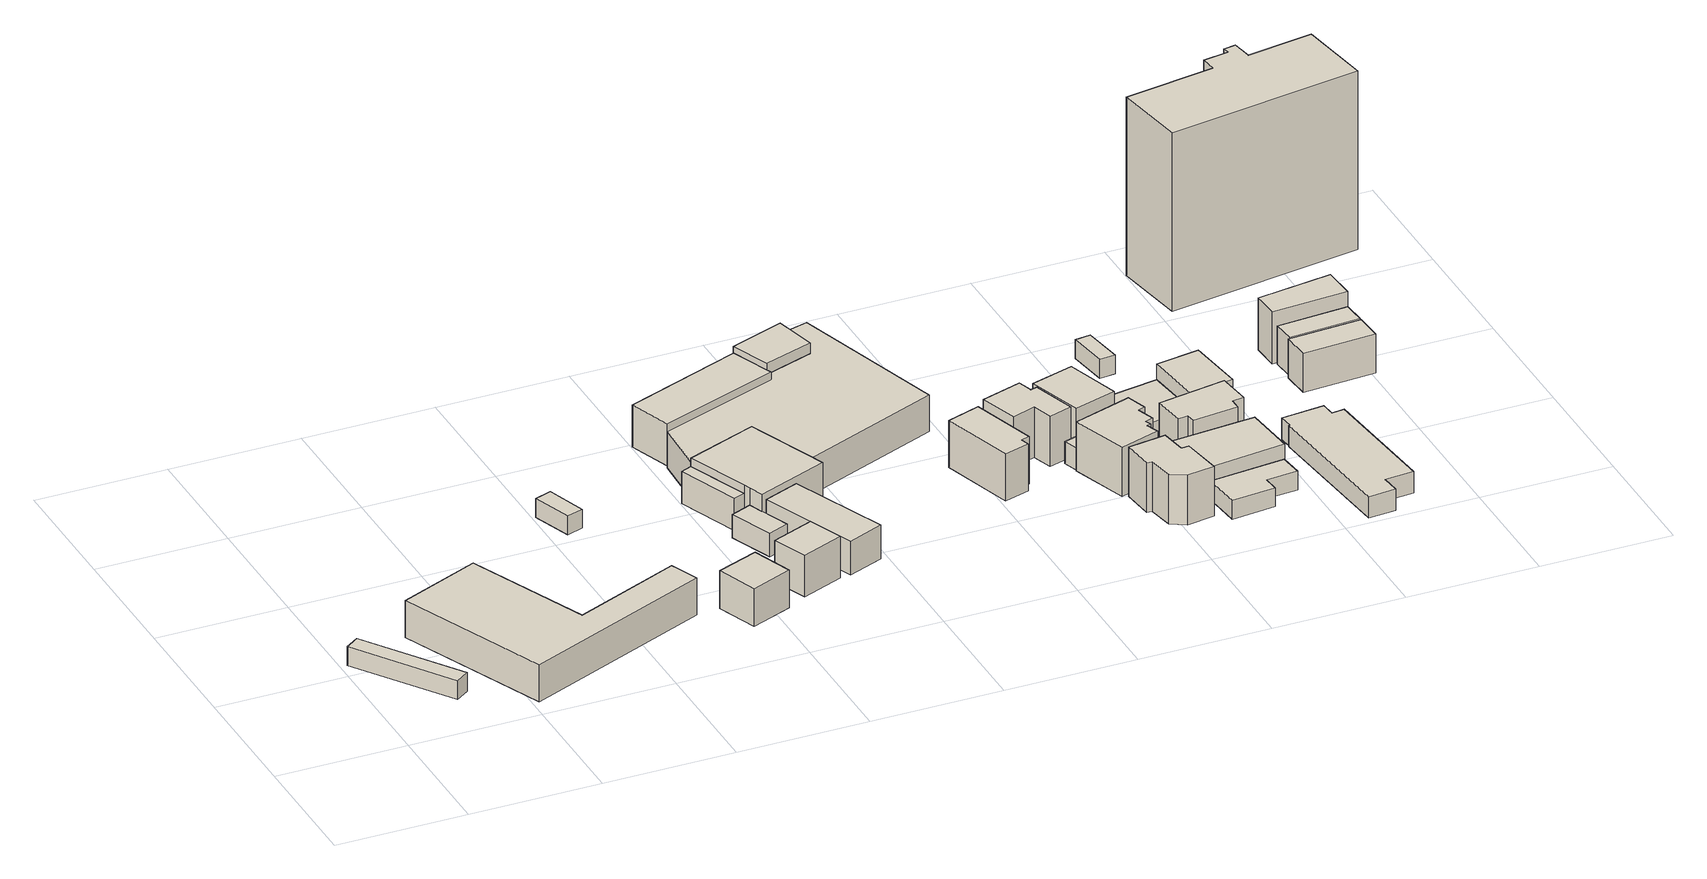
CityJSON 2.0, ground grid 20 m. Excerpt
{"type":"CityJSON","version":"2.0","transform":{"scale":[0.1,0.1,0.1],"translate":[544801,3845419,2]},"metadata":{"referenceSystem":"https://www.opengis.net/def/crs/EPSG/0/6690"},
"CityObjects":{
"building1":{"type":"Building","attributes":{"class":"3003","BuildingDetailAttribute.specifiedBuildingCoverageRate":0.6,"BuildingDetailAttribute.surveyYear":2017,"BuildingRiverFloodingRiskAttribute.description":"6","BuildingRiverFloodingRiskAttribute.rank":"2","BuildingRiverFloodingRiskAttribute.depth":0.815,"BuildingRiverFloodingRiskAttribute.adminType":"2","BuildingRiverFloodingRiskAttribute.scale":"1","BuildingRiverFloodingRiskAttribute.duration":7.78,"BuildingHighTideRiskAttribute.description":"1","BuildingHighTideRiskAttribute.rank":"2","BuildingHighTideRiskAttribute.depth":1.85,"BuildingIDAttribute.prefecture":"27","BuildingIDAttribute.city":"27123"},"geometry":[{"type":"Solid","lod":"1","boundaries":[[[[0,1,2,3]],[[2,4,5,3]],[[1,6,4,2]],[[0,7,6,1]],[[3,5,7,0]],[[4,6,7,5]]]]}]},
"building2":{"type":"Building","attributes":{"計測周辺長":113.03,"1/2500図郭":4,"区名":"淀川区","町丁目名称":"十八条２丁目","街区番号":18,"class":"3003","usage":"431","measuredHeight":6,"storeysAboveGround":1,"BuildingDetailAttribute.buildingRoofEdgeArea":423.99,"BuildingDetailAttribute.buildingStructureType":"610","BuildingDetailAttribute.buildingStructureOrgType":"2","BuildingDetailAttribute.detailedUsage":"1740","BuildingDetailAttribute.specifiedBuildingCoverageRate":0.6,"BuildingDetailAttribute.surveyYear":2017,"BuildingRiverFloodingRiskAttribute.description":"6","BuildingRiverFloodingRiskAttribute.rank":"2","BuildingRiverFloodingRiskAttribute.depth":1.42,"BuildingRiverFloodingRiskAttribute.adminType":"2","BuildingRiverFloodingRiskAttribute.scale":"1","BuildingRiverFloodingRiskAttribute.duration":18.07,"BuildingHighTideRiskAttribute.description":"1","BuildingHighTideRiskAttribute.rank":"2","BuildingHighTideRiskAttribute.depth":1.68,"BuildingIDAttribute.prefecture":"27","BuildingIDAttribute.city":"27123"},"geometry":[{"type":"Solid","lod":"1","boundaries":[[[[8,9,10,11,12,13]],[[12,14,15,13]],[[11,16,14,12]],[[10,17,16,11]],[[9,18,17,10]],[[8,19,18,9]],[[13,15,19,8]],[[14,16,17,18,19,15]]]]}]},
"building3":{"type":"Building","attributes":{"class":"3001","BuildingDetailAttribute.specifiedBuildingCoverageRate":0.6,"BuildingDetailAttribute.surveyYear":2017,"BuildingRiverFloodingRiskAttribute.description":"6","BuildingRiverFloodingRiskAttribute.rank":"2","BuildingRiverFloodingRiskAttribute.depth":1.76,"BuildingRiverFloodingRiskAttribute.adminType":"2","BuildingRiverFloodingRiskAttribute.scale":"1","BuildingRiverFloodingRiskAttribute.duration":17.72,"BuildingHighTideRiskAttribute.description":"1","BuildingHighTideRiskAttribute.rank":"2","BuildingHighTideRiskAttribute.depth":2.42,"BuildingIDAttribute.prefecture":"27","BuildingIDAttribute.city":"27123"},"geometry":[{"type":"Solid","lod":"1","boundaries":[[[[20,21,22,23]],[[22,24,25,23]],[[21,26,24,22]],[[20,27,26,21]],[[23,25,27,20]],[[24,26,27,25]]]]}]},
"building4":{"type":"Building","attributes":{"計測周辺長":27.21,"1/2500図郭":4,"区名":"淀川区","町丁目名称":"十八条２丁目","街区番号":18,"class":"3001","usage":"441","measuredHeight":6,"storeysAboveGround":1,"BuildingDetailAttribute.buildingRoofEdgeArea":46.22,"BuildingDetailAttribute.buildingStructureType":"610","BuildingDetailAttribute.buildingStructureOrgType":"2","BuildingDetailAttribute.detailedUsage":"1520","BuildingDetailAttribute.specifiedBuildingCoverageRate":0.6,"BuildingDetailAttribute.surveyYear":2017,"BuildingRiverFloodingRiskAttribute.description":"6","BuildingRiverFloodingRiskAttribute.rank":"2","BuildingRiverFloodingRiskAttribute.depth":1.59,"BuildingRiverFloodingRiskAttribute.adminType":"2","BuildingRiverFloodingRiskAttribute.scale":"1","BuildingRiverFloodingRiskAttribute.duration":20.65,"BuildingHighTideRiskAttribute.description":"1","BuildingHighTideRiskAttribute.rank":"2","BuildingHighTideRiskAttribute.depth":1.84,"BuildingIDAttribute.prefecture":"27","BuildingIDAttribute.city":"27123"},"geometry":[{"type":"Solid","lod":"1","boundaries":[[[[28,29,30,31]],[[30,32,33,31]],[[29,34,32,30]],[[28,35,34,29]],[[31,33,35,28]],[[32,34,35,33]]]]}]},
"building5":{"type":"Building","attributes":{"計測周辺長":25.27,"1/2500図郭":4,"区名":"淀川区","町丁目名称":"十八条２丁目","街区番号":18,"class":"3001","usage":"441","measuredHeight":6.7,"storeysAboveGround":1,"BuildingDetailAttribute.buildingRoofEdgeArea":39.44,"BuildingDetailAttribute.buildingStructureType":"610","BuildingDetailAttribute.buildingStructureOrgType":"2","BuildingDetailAttribute.detailedUsage":"1520","BuildingDetailAttribute.specifiedBuildingCoverageRate":0.6,"BuildingDetailAttribute.surveyYear":2017,"BuildingRiverFloodingRiskAttribute.description":"6","BuildingRiverFloodingRiskAttribute.rank":"2","BuildingRiverFloodingRiskAttribute.depth":1.97,"BuildingRiverFloodingRiskAttribute.adminType":"2","BuildingRiverFloodingRiskAttribute.scale":"1","BuildingRiverFloodingRiskAttribute.duration":20.65,"BuildingHighTideRiskAttribute.description":"1","BuildingHighTideRiskAttribute.rank":"2","BuildingHighTideRiskAttribute.depth":2.27,"BuildingIDAttribute.prefecture":"27","BuildingIDAttribute.city":"27123"},"geometry":[{"type":"Solid","lod":"1","boundaries":[[[[36,37,38,39]],[[38,40,41,39]],[[37,42,40,38]],[[36,43,42,37]],[[39,41,43,36]],[[40,42,43,41]]]]}]},
"building6":{"type":"Building","attributes":{"計測周辺長":21.37,"1/2500図郭":4,"区名":"淀川区","町丁目名称":"十八条２丁目","街区番号":18,"class":"3003","usage":"441","measuredHeight":3.7,"storeysAboveGround":1,"BuildingDetailAttribute.buildingRoofEdgeArea":25.05,"BuildingDetailAttribute.buildingStructureType":"610","BuildingDetailAttribute.buildingStructureOrgType":"2","BuildingDetailAttribute.detailedUsage":"1520","BuildingDetailAttribute.specifiedBuildingCoverageRate":0.6,"BuildingDetailAttribute.surveyYear":2017,"BuildingRiverFloodingRiskAttribute.description":"6","BuildingRiverFloodingRiskAttribute.rank":"2","BuildingRiverFloodingRiskAttribute.depth":2.08,"BuildingRiverFloodingRiskAttribute.adminType":"2","BuildingRiverFloodingRiskAttribute.scale":"1","BuildingRiverFloodingRiskAttribute.duration":20.65,"BuildingHighTideRiskAttribute.description":"1","BuildingHighTideRiskAttribute.rank":"2","BuildingHighTideRiskAttribute.depth":2.26,"BuildingIDAttribute.prefecture":"27","BuildingIDAttribute.city":"27123"},"geometry":[{"type":"Solid","lod":"1","boundaries":[[[[44,45,46,47,48,49]],[[48,50,51,49]],[[47,52,50,48]],[[46,53,52,47]],[[45,54,53,46]],[[44,55,54,45]],[[49,51,55,44]],[[50,52,53,54,55,51]]]]}]},
"building7":{"type":"Building","attributes":{"計測周辺長":24.23,"1/2500図郭":4,"区名":"淀川区","町丁目名称":"十八条２丁目","街区番号":18,"class":"3003","usage":"441","measuredHeight":5.2,"storeysAboveGround":1,"BuildingDetailAttribute.buildingRoofEdgeArea":19.31,"BuildingDetailAttribute.buildingStructureType":"610","BuildingDetailAttribute.buildingStructureOrgType":"2","BuildingDetailAttribute.detailedUsage":"1520","BuildingDetailAttribute.specifiedBuildingCoverageRate":0.6,"BuildingDetailAttribute.surveyYear":2017,"BuildingRiverFloodingRiskAttribute.description":"6","BuildingRiverFloodingRiskAttribute.rank":"2","BuildingRiverFloodingRiskAttribute.depth":2.21,"BuildingRiverFloodingRiskAttribute.adminType":"2","BuildingRiverFloodingRiskAttribute.scale":"1","BuildingRiverFloodingRiskAttribute.duration":20.67,"BuildingHighTideRiskAttribute.description":"1","BuildingHighTideRiskAttribute.rank":"2","BuildingHighTideRiskAttribute.depth":2.28,"BuildingIDAttribute.prefecture":"27","BuildingIDAttribute.city":"27123"},"geometry":[{"type":"Solid","lod":"1","boundaries":[[[[56,57,58,59]],[[58,60,61,59]],[[57,62,60,58]],[[56,63,62,57]],[[59,61,63,56]],[[60,62,63,61]]]]}]},
"building8":{"type":"Building","attributes":{"計測周辺長":43.22,"1/2500図郭":4,"区名":"淀川区","町丁目名称":"十八条２丁目","街区番号":18,"class":"3001","usage":"441","measuredHeight":5.4,"storeysAboveGround":1,"BuildingDetailAttribute.buildingRoofEdgeArea":99.27,"BuildingDetailAttribute.buildingStructureType":"610","BuildingDetailAttribute.buildingStructureOrgType":"2","BuildingDetailAttribute.detailedUsage":"1520","BuildingDetailAttribute.specifiedBuildingCoverageRate":0.6,"BuildingDetailAttribute.surveyYear":2017,"BuildingRiverFloodingRiskAttribute.description":"6","BuildingRiverFloodingRiskAttribute.rank":"2","BuildingRiverFloodingRiskAttribute.depth":1.89,"BuildingRiverFloodingRiskAttribute.adminType":"2","BuildingRiverFloodingRiskAttribute.scale":"1","BuildingRiverFloodingRiskAttribute.duration":20.65,"BuildingHighTideRiskAttribute.description":"1","BuildingHighTideRiskAttribute.rank":"2","BuildingHighTideRiskAttribute.depth":2.13,"BuildingIDAttribute.prefecture":"27","BuildingIDAttribute.city":"27123"},"geometry":[{"type":"Solid","lod":"1","boundaries":[[[[64,65,66,67]],[[66,68,69,67]],[[65,70,68,66]],[[64,71,70,65]],[[67,69,71,64]],[[68,70,71,69]]]]}]},
"building9":{"type":"Building","attributes":{"計測周辺長":50.74,"1/2500図郭":4,"区名":"淀川区","町丁目名称":"十八条２丁目","街区番号":18,"class":"3001","usage":"441","measuredHeight":6.4,"storeysAboveGround":2,"BuildingDetailAttribute.buildingRoofEdgeArea":160.16,"BuildingDetailAttribute.buildingStructureType":"610","BuildingDetailAttribute.buildingStructureOrgType":"2","BuildingDetailAttribute.detailedUsage":"1520","BuildingDetailAttribute.specifiedBuildingCoverageRate":0.6,"BuildingDetailAttribute.surveyYear":2017,"BuildingRiverFloodingRiskAttribute.description":"6","BuildingRiverFloodingRiskAttribute.rank":"2","BuildingRiverFloodingRiskAttribute.depth":2.14,"BuildingRiverFloodingRiskAttribute.adminType":"2","BuildingRiverFloodingRiskAttribute.scale":"1","BuildingRiverFloodingRiskAttribute.duration":20.67,"BuildingHighTideRiskAttribute.description":"1","BuildingHighTideRiskAttribute.rank":"2","BuildingHighTideRiskAttribute.depth":2.28,"BuildingIDAttribute.prefecture":"27","BuildingIDAttribute.city":"27123"},"geometry":[{"type":"Solid","lod":"1","boundaries":[[[[72,73,74,45,49,59,58]],[[59,75,76,58]],[[49,77,75,59]],[[45,78,77,49]],[[74,79,78,45]],[[73,80,79,74]],[[72,81,80,73]],[[58,76,81,72]],[[75,77,78,79,80,81,76]]]]}]},
"building10":{"type":"Building","attributes":{"計測周辺長":53.09,"1/2500図郭":4,"区名":"淀川区","町丁目名称":"十八条２丁目","街区番号":18,"class":"3001","usage":"441","measuredHeight":6.7,"storeysAboveGround":2,"BuildingDetailAttribute.buildingRoofEdgeArea":138.14,"BuildingDetailAttribute.buildingStructureType":"610","BuildingDetailAttribute.buildingStructureOrgType":"2","BuildingDetailAttribute.detailedUsage":"1520","BuildingDetailAttribute.specifiedBuildingCoverageRate":0.6,"BuildingDetailAttribute.surveyYear":2017,"BuildingRiverFloodingRiskAttribute.description":"6","BuildingRiverFloodingRiskAttribute.rank":"2","BuildingRiverFloodingRiskAttribute.depth":1.61,"BuildingRiverFloodingRiskAttribute.adminType":"2","BuildingRiverFloodingRiskAttribute.scale":"1","BuildingRiverFloodingRiskAttribute.duration":18.15,"BuildingHighTideRiskAttribute.description":"1","BuildingHighTideRiskAttribute.rank":"2","BuildingHighTideRiskAttribute.depth":2.18,"BuildingIDAttribute.prefecture":"27","BuildingIDAttribute.city":"27123"},"geometry":[{"type":"Solid","lod":"1","boundaries":[[[[82,83,84,85,86]],[[85,87,88,86]],[[84,89,87,85]],[[83,90,89,84]],[[82,91,90,83]],[[86,88,91,82]],[[87,89,90,91,88]]]]}]},
"building11":{"type":"Building","attributes":{"計測周辺長":61.05,"1/2500図郭":4,"区名":"淀川区","町丁目名称":"十八条２丁目","街区番号":18,"class":"3001","usage":"441","measuredHeight":5.8,"storeysAboveGround":2,"BuildingDetailAttribute.buildingRoofEdgeArea":232.77,"BuildingDetailAttribute.buildingStructureType":"610","BuildingDetailAttribute.buildingStructureOrgType":"2","BuildingDetailAttribute.detailedUsage":"1520","BuildingDetailAttribute.specifiedBuildingCoverageRate":0.6,"BuildingDetailAttribute.surveyYear":2017,"BuildingRiverFloodingRiskAttribute.description":"6","BuildingRiverFloodingRiskAttribute.rank":"2","BuildingRiverFloodingRiskAttribute.depth":1.81,"BuildingRiverFloodingRiskAttribute.adminType":"2","BuildingRiverFloodingRiskAttribute.scale":"1","BuildingRiverFloodingRiskAttribute.duration":18.57,"BuildingHighTideRiskAttribute.description":"1","BuildingHighTideRiskAttribute.rank":"2","BuildingHighTideRiskAttribute.depth":1.93,"BuildingIDAttribute.prefecture":"27","BuildingIDAttribute.city":"27123"},"geometry":[{"type":"Solid","lod":"1","boundaries":[[[[92,93,73,72,58,94,95,96,97,98]],[[97,99,100,98]],[[96,101,99,97]],[[95,102,101,96]],[[94,103,102,95]],[[58,104,103,94]],[[72,105,104,58]],[[73,106,105,72]],[[93,107,106,73]],[[92,108,107,93]],[[98,100,108,92]],[[99,101,102,103,104,105,106,107,108,100]]]]}]},
"building12":{"type":"Building","attributes":{"計測周辺長":30.24,"1/2500図郭":4,"区名":"淀川区","町丁目名称":"十八条２丁目","街区番号":18,"class":"3001","usage":"441","measuredHeight":7.2,"storeysAboveGround":1,"BuildingDetailAttribute.buildingRoofEdgeArea":55.94,"BuildingDetailAttribute.buildingStructureType":"610","BuildingDetailAttribute.buildingStructureOrgType":"2","BuildingDetailAttribute.detailedUsage":"1520","BuildingDetailAttribute.specifiedBuildingCoverageRate":0.6,"BuildingDetailAttribute.surveyYear":2017,"BuildingRiverFloodingRiskAttribute.description":"6","BuildingRiverFloodingRiskAttribute.rank":"2","BuildingRiverFloodingRiskAttribute.depth":1.78,"BuildingRiverFloodingRiskAttribute.adminType":"2","BuildingRiverFloodingRiskAttribute.scale":"1","BuildingRiverFloodingRiskAttribute.duration":16.92,"BuildingHighTideRiskAttribute.description":"1","BuildingHighTideRiskAttribute.rank":"2","BuildingHighTideRiskAttribute.depth":2.08,"BuildingIDAttribute.prefecture":"27","BuildingIDAttribute.city":"27123"},"geometry":[{"type":"Solid","lod":"1","boundaries":[[[[109,110,111,112]],[[111,113,114,112]],[[110,115,113,111]],[[109,116,115,110]],[[112,114,116,109]],[[113,115,116,114]]]]}]},
"building13":{"type":"Building","attributes":{"計測周辺長":34.28,"1/2500図郭":4,"区名":"淀川区","町丁目名称":"十八条２丁目","街区番号":18,"class":"3001","usage":"411","measuredHeight":7.5,"storeysAboveGround":2,"BuildingDetailAttribute.buildingRoofEdgeArea":66.99,"BuildingDetailAttribute.buildingStructureType":"601","BuildingDetailAttribute.buildingStructureOrgType":"1","BuildingDetailAttribute.detailedUsage":"1110","BuildingDetailAttribute.specifiedBuildingCoverageRate":0.6,"BuildingDetailAttribute.surveyYear":2017,"BuildingRiverFloodingRiskAttribute.description":"6","BuildingRiverFloodingRiskAttribute.rank":"2","BuildingRiverFloodingRiskAttribute.depth":1.35,"BuildingRiverFloodingRiskAttribute.adminType":"2","BuildingRiverFloodingRiskAttribute.scale":"1","BuildingRiverFloodingRiskAttribute.duration":18.67,"BuildingHighTideRiskAttribute.description":"1","BuildingHighTideRiskAttribute.rank":"2","BuildingHighTideRiskAttribute.depth":2.07,"BuildingIDAttribute.prefecture":"27","BuildingIDAttribute.city":"27123"},"geometry":[{"type":"Solid","lod":"1","boundaries":[[[[117,118,119,120,121,122]],[[121,123,124,122]],[[120,125,123,121]],[[119,126,125,120]],[[118,127,126,119]],[[117,128,127,118]],[[122,124,128,117]],[[123,125,126,127,128,124]]]]}]},
"building14":{"type":"Building","attributes":{"class":"3001","measuredHeight":8,"BuildingDetailAttribute.specifiedBuildingCoverageRate":0.6,"BuildingDetailAttribute.surveyYear":2017,"BuildingRiverFloodingRiskAttribute.description":"6","BuildingRiverFloodingRiskAttribute.rank":"2","BuildingRiverFloodingRiskAttribute.depth":1.42,"BuildingRiverFloodingRiskAttribute.adminType":"2","BuildingRiverFloodingRiskAttribute.scale":"1","BuildingRiverFloodingRiskAttribute.duration":18.35,"BuildingHighTideRiskAttribute.description":"1","BuildingHighTideRiskAttribute.rank":"2","BuildingHighTideRiskAttribute.depth":2.2,"BuildingIDAttribute.prefecture":"27","BuildingIDAttribute.city":"27123"},"geometry":[{"type":"Solid","lod":"1","boundaries":[[[[129,130,131,132,133,134,135,136]],[[135,137,138,136]],[[134,139,137,135]],[[133,140,139,134]],[[132,141,140,133]],[[131,142,141,132]],[[130,143,142,131]],[[129,144,143,130]],[[136,138,144,129]],[[137,139,140,141,142,143,144,138]]]]}]},
"building15":{"type":"Building","attributes":{"class":"3001","measuredHeight":7.9,"BuildingDetailAttribute.specifiedBuildingCoverageRate":0.6,"BuildingDetailAttribute.surveyYear":2017,"BuildingRiverFloodingRiskAttribute.description":"6","BuildingRiverFloodingRiskAttribute.rank":"2","BuildingRiverFloodingRiskAttribute.depth":1.64,"BuildingRiverFloodingRiskAttribute.adminType":"2","BuildingRiverFloodingRiskAttribute.scale":"1","BuildingRiverFloodingRiskAttribute.duration":18.85,"BuildingHighTideRiskAttribute.description":"1","BuildingHighTideRiskAttribute.rank":"2","BuildingHighTideRiskAttribute.depth":2.26,"BuildingIDAttribute.prefecture":"27","BuildingIDAttribute.city":"27123"},"geometry":[{"type":"Solid","lod":"1","boundaries":[[[[145,146,147,148,149,150,151,152,153]],[[152,154,155,153]],[[151,156,154,152]],[[150,157,156,151]],[[149,158,157,150]],[[148,159,158,149]],[[147,160,159,148]],[[146,161,160,147]],[[145,162,161,146]],[[153,155,162,145]],[[154,156,157,158,159,160,161,162,155]]]]}]},
"building16":{"type":"Building","attributes":{"class":"3001","measuredHeight":7.8,"BuildingDetailAttribute.specifiedBuildingCoverageRate":0.6,"BuildingDetailAttribute.surveyYear":2017,"BuildingRiverFloodingRiskAttribute.description":"6","BuildingRiverFloodingRiskAttribute.rank":"2","BuildingRiverFloodingRiskAttribute.depth":1.5,"BuildingRiverFloodingRiskAttribute.adminType":"2","BuildingRiverFloodingRiskAttribute.scale":"1","BuildingRiverFloodingRiskAttribute.duration":18.85,"BuildingHighTideRiskAttribute.description":"1","BuildingHighTideRiskAttribute.rank":"2","BuildingHighTideRiskAttribute.depth":2.1,"BuildingIDAttribute.prefecture":"27","BuildingIDAttribute.city":"27123"},"geometry":[{"type":"Solid","lod":"1","boundaries":[[[[163,164,165,166,167,168,169,170,171,172]],[[171,173,174,172]],[[170,175,173,171]],[[169,176,175,170]],[[168,177,176,169]],[[167,178,177,168]],[[166,179,178,167]],[[165,180,179,166]],[[164,181,180,165]],[[163,182,181,164]],[[172,174,182,163]],[[173,175,176,177,178,179,180,181,182,174]]]]}]},
"building17":{"type":"Building","attributes":{"class":"3003","measuredHeight":3.5,"BuildingDetailAttribute.specifiedBuildingCoverageRate":0.6,"BuildingDetailAttribute.surveyYear":2017,"BuildingRiverFloodingRiskAttribute.description":"6","BuildingRiverFloodingRiskAttribute.rank":"2","BuildingRiverFloodingRiskAttribute.depth":1.45,"BuildingRiverFloodingRiskAttribute.adminType":"2","BuildingRiverFloodingRiskAttribute.scale":"1","BuildingRiverFloodingRiskAttribute.duration":18.85,"BuildingHighTideRiskAttribute.description":"1","BuildingHighTideRiskAttribute.rank":"2","BuildingHighTideRiskAttribute.depth":2.1,"BuildingIDAttribute.prefecture":"27","BuildingIDAttribute.city":"27123"},"geometry":[{"type":"Solid","lod":"1","boundaries":[[[[183,184,185,186,187]],[[186,188,189,187]],[[185,190,188,186]],[[184,191,190,185]],[[183,192,191,184]],[[187,189,192,183]],[[188,190,191,192,189]]]]}]},
"building18":{"type":"Building","attributes":{"計測周辺長":24.97,"1/2500図郭":4,"区名":"淀川区","町丁目名称":"十八条２丁目","街区番号":18,"class":"3001","usage":"411","measuredHeight":7.4,"storeysAboveGround":2,"BuildingDetailAttribute.buildingRoofEdgeArea":37.45,"BuildingDetailAttribute.buildingStructureType":"601","BuildingDetailAttribute.buildingStructureOrgType":"1","BuildingDetailAttribute.detailedUsage":"1110","BuildingDetailAttribute.specifiedBuildingCoverageRate":0.6,"BuildingDetailAttribute.surveyYear":2017,"BuildingRiverFloodingRiskAttribute.description":"6","BuildingRiverFloodingRiskAttribute.rank":"2","BuildingRiverFloodingRiskAttribute.depth":1.44,"BuildingRiverFloodingRiskAttribute.adminType":"2","BuildingRiverFloodingRiskAttribute.scale":"1","BuildingRiverFloodingRiskAttribute.duration":18.35,"BuildingHighTideRiskAttribute.description":"1","BuildingHighTideRiskAttribute.rank":"2","BuildingHighTideRiskAttribute.depth":2.07,"BuildingIDAttribute.prefecture":"27","BuildingIDAttribute.city":"27123"},"geometry":[{"type":"Solid","lod":"1","boundaries":[[[[193,194,195,196]],[[195,197,198,196]],[[194,199,197,195]],[[193,200,199,194]],[[196,198,200,193]],[[197,199,200,198]]]]}]},
"building19":{"type":"Building","attributes":{"class":"3003","BuildingDetailAttribute.specifiedBuildingCoverageRate":0.6,"BuildingDetailAttribute.surveyYear":2017,"BuildingRiverFloodingRiskAttribute.description":"6","BuildingRiverFloodingRiskAttribute.rank":"2","BuildingRiverFloodingRiskAttribute.depth":1.54,"BuildingRiverFloodingRiskAttribute.adminType":"2","BuildingRiverFloodingRiskAttribute.scale":"1","BuildingRiverFloodingRiskAttribute.duration":18.85,"BuildingHighTideRiskAttribute.description":"1","BuildingHighTideRiskAttribute.rank":"2","BuildingHighTideRiskAttribute.depth":2.18,"BuildingIDAttribute.prefecture":"27","BuildingIDAttribute.city":"27123"},"geometry":[{"type":"Solid","lod":"1","boundaries":[[[[201,202,203,204,205,206]],[[205,207,208,206]],[[204,209,207,205]],[[203,210,209,204]],[[202,211,210,203]],[[201,212,211,202]],[[206,208,212,201]],[[207,209,210,211,212,208]]]]}]},
"building20":{"type":"Building","attributes":{"計測周辺長":36.56,"1/2500図郭":4,"区名":"淀川区","町丁目名称":"十八条２丁目","街区番号":18,"class":"3001","usage":"411","measuredHeight":4.5,"storeysAboveGround":1,"BuildingDetailAttribute.buildingRoofEdgeArea":58.07,"BuildingDetailAttribute.buildingStructureType":"601","BuildingDetailAttribute.buildingStructureOrgType":"1","BuildingDetailAttribute.detailedUsage":"1120","BuildingDetailAttribute.specifiedBuildingCoverageRate":0.6,"BuildingDetailAttribute.surveyYear":2017,"BuildingRiverFloodingRiskAttribute.description":"6","BuildingRiverFloodingRiskAttribute.rank":"2","BuildingRiverFloodingRiskAttribute.depth":1.63,"BuildingRiverFloodingRiskAttribute.adminType":"2","BuildingRiverFloodingRiskAttribute.scale":"1","BuildingRiverFloodingRiskAttribute.duration":18.85,"BuildingHighTideRiskAttribute.description":"1","BuildingHighTideRiskAttribute.rank":"2","BuildingHighTideRiskAttribute.depth":2.04,"BuildingIDAttribute.prefecture":"27","BuildingIDAttribute.city":"27123"},"geometry":[{"type":"Solid","lod":"1","boundaries":[[[[213,214,215,216,217,218]],[[217,219,220,218]],[[216,221,219,217]],[[215,222,221,216]],[[214,223,222,215]],[[213,224,223,214]],[[218,220,224,213]],[[219,221,222,223,224,220]]]]}]},
"building21":{"type":"Building","attributes":{"計測周辺長":34.74,"1/2500図郭":4,"区名":"淀川区","町丁目名称":"十八条２丁目","街区番号":18,"class":"3001","usage":"411","measuredHeight":3.4,"storeysAboveGround":1,"BuildingDetailAttribute.buildingRoofEdgeArea":68.73,"BuildingDetailAttribute.buildingStructureType":"601","BuildingDetailAttribute.buildingStructureOrgType":"1","BuildingDetailAttribute.detailedUsage":"1110","BuildingDetailAttribute.specifiedBuildingCoverageRate":0.6,"BuildingDetailAttribute.surveyYear":2017,"BuildingRiverFloodingRiskAttribute.description":"6","BuildingRiverFloodingRiskAttribute.rank":"2","BuildingRiverFloodingRiskAttribute.depth":1.73,"BuildingRiverFloodingRiskAttribute.adminType":"2","BuildingRiverFloodingRiskAttribute.scale":"1","BuildingRiverFloodingRiskAttribute.duration":18.35,"BuildingHighTideRiskAttribute.description":"1","BuildingHighTideRiskAttribute.rank":"2","BuildingHighTideRiskAttribute.depth":1.98,"BuildingIDAttribute.prefecture":"27","BuildingIDAttribute.city":"27123"},"geometry":[{"type":"Solid","lod":"1","boundaries":[[[[225,226,227,228,229,230]],[[229,231,232,230]],[[228,233,231,229]],[[227,234,233,228]],[[226,235,234,227]],[[225,236,235,226]],[[230,232,236,225]],[[231,233,234,235,236,232]]]]}]},
"building22":{"type":"Building","attributes":{"計測周辺長":34.54,"1/2500図郭":4,"区名":"淀川区","町丁目名称":"十八条２丁目","街区番号":18,"class":"3001","usage":"411","measuredHeight":6.4,"storeysAboveGround":2,"BuildingDetailAttribute.buildingRoofEdgeArea":66.16,"BuildingDetailAttribute.buildingStructureType":"601","BuildingDetailAttribute.buildingStructureOrgType":"1","BuildingDetailAttribute.detailedUsage":"1110","BuildingDetailAttribute.specifiedBuildingCoverageRate":0.6,"BuildingDetailAttribute.surveyYear":2017,"BuildingRiverFloodingRiskAttribute.description":"6","BuildingRiverFloodingRiskAttribute.rank":"2","BuildingRiverFloodingRiskAttribute.depth":1.67,"BuildingRiverFloodingRiskAttribute.adminType":"2","BuildingRiverFloodingRiskAttribute.scale":"1","BuildingRiverFloodingRiskAttribute.duration":18.85,"BuildingHighTideRiskAttribute.description":"1","BuildingHighTideRiskAttribute.rank":"2","BuildingHighTideRiskAttribute.depth":2,"BuildingIDAttribute.prefecture":"27","BuildingIDAttribute.city":"27123"},"geometry":[{"type":"Solid","lod":"1","boundaries":[[[[237,238,239,240,241,242,243,244]],[[243,245,246,244]],[[242,247,245,243]],[[241,248,247,242]],[[240,249,248,241]],[[239,250,249,240]],[[238,251,250,239]],[[237,252,251,238]],[[244,246,252,237]],[[245,247,248,249,250,251,252,246]]]]}]},
"building23":{"type":"Building","attributes":{"class":"3003","BuildingDetailAttribute.specifiedBuildingCoverageRate":0.6,"BuildingDetailAttribute.surveyYear":2017,"BuildingRiverFloodingRiskAttribute.description":"6","BuildingRiverFloodingRiskAttribute.rank":"2","BuildingRiverFloodingRiskAttribute.depth":1.83,"BuildingRiverFloodingRiskAttribute.adminType":"2","BuildingRiverFloodingRiskAttribute.scale":"1","BuildingRiverFloodingRiskAttribute.duration":18.35,"BuildingHighTideRiskAttribute.description":"1","BuildingHighTideRiskAttribute.rank":"2","BuildingHighTideRiskAttribute.depth":1.86,"BuildingIDAttribute.prefecture":"27","BuildingIDAttribute.city":"27123"},"geometry":[{"type":"Solid","lod":"1","boundaries":[[[[253,254,255,256]],[[255,257,258,256]],[[254,259,257,255]],[[253,260,259,254]],[[256,258,260,253]],[[257,259,260,258]]]]}]},
"building24":{"type":"Building","attributes":{"計測周辺長":31.7,"1/2500図郭":4,"区名":"淀川区","町丁目名称":"十八条２丁目","街区番号":18,"class":"3001","usage":"411","measuredHeight":6,"storeysAboveGround":2,"BuildingDetailAttribute.buildingRoofEdgeArea":61.46,"BuildingDetailAttribute.buildingStructureType":"601","BuildingDetailAttribute.buildingStructureOrgType":"1","BuildingDetailAttribute.detailedUsage":"1110","BuildingDetailAttribute.specifiedBuildingCoverageRate":0.6,"BuildingDetailAttribute.surveyYear":2017,"BuildingRiverFloodingRiskAttribute.description":"6","BuildingRiverFloodingRiskAttribute.rank":"2","BuildingRiverFloodingRiskAttribute.depth":1.81,"BuildingRiverFloodingRiskAttribute.adminType":"2","BuildingRiverFloodingRiskAttribute.scale":"1","BuildingRiverFloodingRiskAttribute.duration":19.23,"BuildingHighTideRiskAttribute.description":"1","BuildingHighTideRiskAttribute.rank":"2","BuildingHighTideRiskAttribute.depth":1.96,"BuildingIDAttribute.prefecture":"27","BuildingIDAttribute.city":"27123"},"geometry":[{"type":"Solid","lod":"1","boundaries":[[[[261,262,263,264]],[[263,265,266,264]],[[262,267,265,263]],[[261,268,267,262]],[[264,266,268,261]],[[265,267,268,266]]]]}]},
"building25":{"type":"Building","attributes":{"計測周辺長":27.32,"1/2500図郭":4,"区名":"淀川区","町丁目名称":"十八条２丁目","街区番号":18,"class":"3001","usage":"411","measuredHeight":3.5,"storeysAboveGround":1,"BuildingDetailAttribute.buildingRoofEdgeArea":42.79,"BuildingDetailAttribute.buildingStructureType":"601","BuildingDetailAttribute.buildingStructureOrgType":"1","BuildingDetailAttribute.detailedUsage":"1120","BuildingDetailAttribute.specifiedBuildingCoverageRate":0.6,"BuildingDetailAttribute.surveyYear":2017,"BuildingRiverFloodingRiskAttribute.description":"6","BuildingRiverFloodingRiskAttribute.rank":"2","BuildingRiverFloodingRiskAttribute.depth":1.59,"BuildingRiverFloodingRiskAttribute.adminType":"2","BuildingRiverFloodingRiskAttribute.scale":"1","BuildingRiverFloodingRiskAttribute.duration":19.6,"BuildingHighTideRiskAttribute.description":"1","BuildingHighTideRiskAttribute.rank":"2","BuildingHighTideRiskAttribute.depth":1.95,"BuildingIDAttribute.prefecture":"27","BuildingIDAttribute.city":"27123"},"geometry":[{"type":"Solid","lod":"1","boundaries":[[[[269,270,271,272,273,274,275,276,277,278]],[[277,279,280,278]],[[276,281,279,277]],[[275,282,281,276]],[[274,283,282,275]],[[273,284,283,274]],[[272,285,284,273]],[[271,286,285,272]],[[270,287,286,271]],[[269,288,287,270]],[[278,280,288,269]],[[279,281,282,283,284,285,286,287,288,280]]]]}]},
"building26":{"type":"Building","attributes":{"計測周辺長":30.34,"1/2500図郭":4,"区名":"淀川区","町丁目名称":"十八条２丁目","街区番号":18,"class":"3001","usage":"411","measuredHeight":6.2,"storeysAboveGround":2,"BuildingDetailAttribute.buildingRoofEdgeArea":47.15,"BuildingDetailAttribute.buildingStructureType":"601","BuildingDetailAttribute.buildingStructureOrgType":"1","BuildingDetailAttribute.detailedUsage":"1110","BuildingDetailAttribute.specifiedBuildingCoverageRate":0.6,"BuildingDetailAttribute.surveyYear":2017,"BuildingRiverFloodingRiskAttribute.description":"6","BuildingRiverFloodingRiskAttribute.rank":"2","BuildingRiverFloodingRiskAttribute.depth":1.62,"BuildingRiverFloodingRiskAttribute.adminType":"2","BuildingRiverFloodingRiskAttribute.scale":"1","BuildingRiverFloodingRiskAttribute.duration":19.23,"BuildingHighTideRiskAttribute.description":"1","BuildingHighTideRiskAttribute.rank":"2","BuildingHighTideRiskAttribute.depth":2.12,"BuildingIDAttribute.prefecture":"27","BuildingIDAttribute.city":"27123"},"geometry":[{"type":"Solid","lod":"1","boundaries":[[[[289,290,291,292]],[[291,293,294,292]],[[290,295,293,291]],[[289,296,295,290]],[[292,294,296,289]],[[293,295,296,294]]]]}]},
"building27":{"type":"Building","attributes":{"計測周辺長":28.74,"1/2500図郭":4,"区名":"淀川区","町丁目名称":"十八条２丁目","街区番号":18,"class":"3001","usage":"411","measuredHeight":6.1,"storeysAboveGround":2,"BuildingDetailAttribute.buildingRoofEdgeArea":38.2,"BuildingDetailAttribute.buildingStructureType":"601","BuildingDetailAttribute.buildingStructureOrgType":"1","BuildingDetailAttribute.detailedUsage":"1110","BuildingDetailAttribute.specifiedBuildingCoverageRate":0.6,"BuildingDetailAttribute.surveyYear":2017,"BuildingRiverFloodingRiskAttribute.description":"6","BuildingRiverFloodingRiskAttribute.rank":"2","BuildingRiverFloodingRiskAttribute.depth":1.62,"BuildingRiverFloodingRiskAttribute.adminType":"2","BuildingRiverFloodingRiskAttribute.scale":"1","BuildingRiverFloodingRiskAttribute.duration":19.23,"BuildingHighTideRiskAttribute.description":"1","BuildingHighTideRiskAttribute.rank":"2","BuildingHighTideRiskAttribute.depth":2.12,"BuildingIDAttribute.prefecture":"27","BuildingIDAttribute.city":"27123"},"geometry":[{"type":"Solid","lod":"1","boundaries":[[[[297,298,299,300]],[[299,301,302,300]],[[298,303,301,299]],[[297,304,303,298]],[[300,302,304,297]],[[301,303,304,302]]]]}]},
"building28":{"type":"Building","attributes":{"計測周辺長":31.71,"1/2500図郭":4,"区名":"淀川区","町丁目名称":"十八条２丁目","街区番号":18,"class":"3001","usage":"441","measuredHeight":8.3,"storeysAboveGround":2,"BuildingDetailAttribute.buildingRoofEdgeArea":52.49,"BuildingDetailAttribute.buildingStructureType":"610","BuildingDetailAttribute.buildingStructureOrgType":"2","BuildingDetailAttribute.detailedUsage":"1520","BuildingDetailAttribute.specifiedBuildingCoverageRate":0.6,"BuildingDetailAttribute.surveyYear":2017,"BuildingRiverFloodingRiskAttribute.description":"6","BuildingRiverFloodingRiskAttribute.rank":"2","BuildingRiverFloodingRiskAttribute.depth":1.71,"BuildingRiverFloodingRiskAttribute.adminType":"2","BuildingRiverFloodingRiskAttribute.scale":"1","BuildingRiverFloodingRiskAttribute.duration":19.23,"BuildingHighTideRiskAttribute.description":"1","BuildingHighTideRiskAttribute.rank":"2","BuildingHighTideRiskAttribute.depth":1.94,"BuildingIDAttribute.prefecture":"27","BuildingIDAttribute.city":"27123"},"geometry":[{"type":"Solid","lod":"1","boundaries":[[[[305,306,307,308]],[[307,309,310,308]],[[306,311,309,307]],[[305,312,311,306]],[[308,310,312,305]],[[309,311,312,310]]]]}]},
"building29":{"type":"Building","attributes":{"class":"3002","measuredHeight":28.4,"BuildingDetailAttribute.specifiedBuildingCoverageRate":0.6,"BuildingDetailAttribute.surveyYear":2017,"BuildingRiverFloodingRiskAttribute.description":"6","BuildingRiverFloodingRiskAttribute.rank":"2","BuildingRiverFloodingRiskAttribute.depth":1.53,"BuildingRiverFloodingRiskAttribute.adminType":"2","BuildingRiverFloodingRiskAttribute.scale":"1","BuildingRiverFloodingRiskAttribute.duration":17.88,"BuildingHighTideRiskAttribute.description":"1","BuildingHighTideRiskAttribute.rank":"2","BuildingHighTideRiskAttribute.depth":1.65,"BuildingIDAttribute.prefecture":"27","BuildingIDAttribute.city":"27123"},"geometry":[{"type":"Solid","lod":"1","boundaries":[[[[313,314,315,316,317,318,319,320,321,322]],[[321,323,324,322]],[[320,325,323,321]],[[319,326,325,320]],[[318,327,326,319]],[[317,328,327,318]],[[316,329,328,317]],[[315,330,329,316]],[[314,331,330,315]],[[313,332,331,314]],[[322,324,332,313]],[[323,325,326,327,328,329,330,331,332,324]]]]}]}
},
"vertices":[
[5,213,17],[26,228,17],[126,84,17],[105,69,17],[126,84,47],[105,69,47],[26,228,47],[5,213,47],
[110,254,13],[235,307,13],[314,120,13],[479,190,13],[497,146,13],[207,24,13],[497,146,72],[207,24,72],[479,190,72],[314,120,72],[235,307,72],[110,254,72],
[403,473,12],[429,482,12],[449,421,12],[424,413,12],[449,421,42],[424,413,42],[429,482,42],[403,473,42],
[535,155,9],[599,180,9],[622,118,9],[558,92,9],[622,118,69],[558,92,69],[599,180,69],[535,155,69],
[633,190,8],[698,216,8],[719,163,8],[654,137,8],[719,163,74],[654,137,74],[698,216,74],[633,190,74],
[668,311,8],[669,311,8],[686,266,8],[654,253,8],[628,320,8],[660,333,8],[628,320,45],[660,333,45],[654,253,45],[686,266,45],[669,311,45],[668,311,45],
[638,336,8],[602,431,8],[619,438,8],[656,343,8],[619,438,59],[656,343,59],[602,431,59],[638,336,59],
[674,310,9],[729,332,9],[789,185,9],[734,162,9],[789,185,63],[734,162,63],[729,332,63],[674,310,63],
[729,481,8],[769,378,8],[778,354,8],[656,343,72],[619,438,72],[660,333,72],[669,311,72],[778,354,72],[769,378,72],[729,481,72],
[808,592,11],[623,525,11],[600,590,11],[782,659,11],[803,605,11],[782,659,78],[803,605,78],[600,590,78],[623,525,78],[808,592,78],
[914,710,8],[988,466,8],[623,525,8],[808,592,8],[803,605,8],[885,633,8],[869,698,8],[885,633,66],[869,698,66],[803,605,66],[808,592,66],[623,525,66],[619,438,66],[729,481,66],[769,378,66],[988,466,66],[914,710,66],
[885,633,11],[808,607,11],[785,667,11],[869,698,11],[785,667,83],[869,698,83],[808,607,83],[885,633,83],
[970,361,13],[1021,378,13],[1052,277,13],[1039,273,13],[1043,260,13],[1004,248,13],[1043,260,88],[1004,248,88],[1039,273,88],[1052,277,88],[1021,378,88],[970,361,88],
[1086,336,14],[1050,324,14],[1031,383,14],[1094,403,14],[1101,380,14],[1111,383,14],[1132,316,14],[1096,305,14],[1132,316,94],[1096,305,94],[1111,383,94],[1101,380,94],[1094,403,94],[1031,383,94],[1050,324,94],[1086,336,94],
[1184,106,10],[1177,146,10],[1169,146,10],[1164,195,10],[1222,203,10],[1228,163,10],[1240,164,10],[1249,100,10],[1207,94,10],[1249,100,89],[1207,94,89],[1240,164,89],[1228,163,89],[1222,203,89],[1164,195,89],[1169,146,89],[1177,146,89],[1184,106,89],
[1217,314,11],[1227,282,11],[1216,278,11],[1225,251,11],[1213,247,11],[1216,238,11],[1210,236,11],[1217,217,11],[1155,197,11],[1126,285,11],[1155,197,89],[1126,285,89],[1217,217,89],[1210,236,89],[1216,238,89],[1213,247,89],[1225,251,89],[1216,278,89],[1227,282,89],[1217,314,89],
[1119,307,12],[1215,338,12],[1222,315,12],[1217,314,12],[1126,285,12],[1217,314,47],[1126,285,47],[1222,315,47],[1215,338,47],[1119,307,47],
[1115,406,12],[1182,426,12],[1208,342,12],[1142,321,12],[1208,342,86],[1142,321,86],[1182,426,86],[1115,406,86],
[1262,142,10],[1377,153,10],[1381,117,10],[1333,113,10],[1335,89,10],[1268,82,10],[1335,89,40],[1268,82,40],[1333,113,40],[1381,117,40],[1377,153,40],[1262,142,40],
[1239,189,10],[1249,192,10],[1244,237,10],[1376,248,10],[1384,166,10],[1242,149,10],[1384,166,55],[1242,149,55],[1376,248,55],[1244,237,55],[1249,192,55],[1239,189,55],
[1313,320,10],[1250,309,10],[1242,352,10],[1225,351,10],[1217,396,10],[1302,410,10],[1217,396,44],[1302,410,44],[1225,351,44],[1242,352,44],[1250,309,44],[1313,320,44],
[1281,259,10],[1266,257,10],[1260,307,10],[1365,325,10],[1371,273,10],[1353,270,10],[1353,253,10],[1283,245,10],[1353,253,74],[1283,245,74],[1353,270,74],[1371,273,74],[1365,325,74],[1260,307,74],[1266,257,74],[1281,259,74],
[1247,558,10],[1271,561,10],[1280,499,10],[1256,496,10],[1280,499,40],[1256,496,40],[1271,561,40],[1247,558,40],
[1369,420,9],[1380,330,9],[1313,320,9],[1302,410,9],[1313,320,69],[1302,410,69],[1380,330,69],[1369,420,69],
[1417,226,10],[1418,226,10],[1416,248,10],[1482,254,10],[1484,232,10],[1503,234,10],[1522,45,10],[1478,41,10],[1481,13,10],[1439,9,10],[1481,13,44],[1439,9,44],[1478,41,44],[1522,45,44],[1503,234,44],[1484,232,44],[1482,254,44],[1416,248,44],[1418,226,44],[1417,226,44],
[1490,391,11],[1602,397,11],[1604,354,11],[1493,347,11],[1604,354,73],[1493,347,73],[1602,397,73],[1490,391,73],
[1491,430,11],[1600,437,11],[1602,401,11],[1494,395,11],[1602,401,72],[1494,395,72],[1600,437,72],[1491,430,72],
[1483,475,11],[1598,491,11],[1601,440,11],[1485,433,11],[1601,440,94],[1485,433,94],[1598,491,94],[1483,475,94],
[1399,726,12],[1538,748,12],[1535,772,12],[1574,778,12],[1572,788,12],[1591,791,12],[1596,759,12],[1697,775,12],[1715,660,12],[1417,614,12],[1715,660,296],[1417,614,296],[1697,775,296],[1596,759,296],[1591,791,296],[1572,788,296],[1574,778,296],[1535,772,296],[1538,748,296],[1399,726,296]
]}
